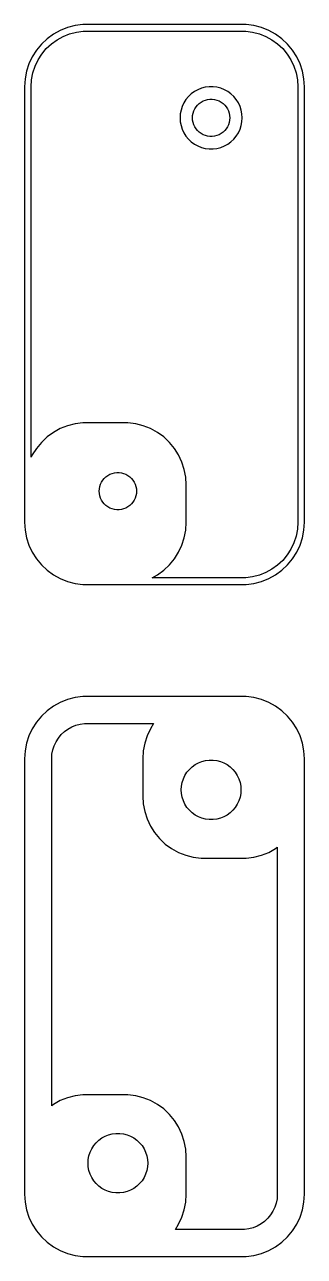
# Model space of a CAD drawing. Header units: metres. Extents: x -11 to 11, y 248 to 508.
# Drawn here: x -11.2 to 11.2, y 247.5 to 346.5 of the extents above; entities that cross this region are included whole.
import ezdxf

# ---------------------------------------------------------------- set-up
doc = ezdxf.new("R2010")
doc.units = ezdxf.units.M

msp = doc.modelspace()

# ---------------------------------------------------------------- linework, layer by layer
for p, q in [((-6.56395, 346.49), (-7.1869, 346.411)), ((6.56395, 346.49), (-6.56395, 346.49)), ((7.1869, 346.411), (6.56395, 346.49)), ((-8.92912, 345.722), (-9.43712, 345.353)), ((-8.37889, 346.024), (-8.92912, 345.722)), ((-8.64436, 345.273), (-8.1526, 345.543)), ((-7.79507, 346.255), (-8.37889, 346.024)), ((-8.1526, 345.543), (-7.63084, 345.75)), ((-7.1869, 346.411), (-7.79507, 346.255)), ((-7.63084, 345.75), (-7.08731, 345.889)), ((-7.08731, 345.889), (-6.53058, 345.96)), ((-6.53058, 345.96), (6.53058, 345.96)), ((6.53058, 345.96), (7.08731, 345.889)), ((7.08731, 345.889), (7.63084, 345.75)), ((7.79507, 346.255), (7.1869, 346.411)), ((7.63084, 345.75), (8.1526, 345.543)), ((8.37889, 346.024), (7.79507, 346.255)), ((8.1526, 345.543), (8.64436, 345.273)), ((8.92912, 345.722), (8.37889, 346.024)), ((9.43712, 345.353), (8.92912, 345.722)), ((-9.89484, 344.923), (-10.2951, 344.439)), ((-9.43712, 345.353), (-9.89484, 344.923)), ((-9.86511, 344.127), (-9.50742, 344.559)), ((-9.50742, 344.559), (-9.09834, 344.943)), ((-9.09834, 344.943), (-8.64436, 345.273)), ((8.64436, 345.273), (9.09834, 344.943)), ((9.09834, 344.943), (9.50742, 344.559)), ((9.89484, 344.923), (9.43712, 345.353)), ((9.50742, 344.559), (9.86511, 344.127)), ((10.2951, 344.439), (9.89484, 344.923)), ((-10.6315, 343.909), (-10.8989, 343.341)), ((-10.2951, 344.439), (-10.6315, 343.909)), ((-10.4047, 343.145), (-10.1658, 343.653)), ((-10.1658, 343.653), (-9.86511, 344.127)), ((9.86511, 344.127), (10.1658, 343.653)), ((10.1658, 343.653), (10.4047, 343.145)), ((10.6315, 343.909), (10.2951, 344.439)), ((10.8989, 343.341), (10.6315, 343.909)), ((-11.0929, 342.743), (-11.2106, 342.127)), ((-10.8989, 343.341), (-11.0929, 342.743)), ((-10.6833, 342.06), (-10.5781, 342.611)), ((-10.5781, 342.611), (-10.4047, 343.145)), ((10.4047, 343.145), (10.5781, 342.611)), ((10.5781, 342.611), (10.6833, 342.06)), ((11.0929, 342.743), (10.8989, 343.341)), ((11.2106, 342.127), (11.0929, 342.743)), ((-11.2106, 342.127), (-11.25, 341.5)), ((-11.25, 341.5), (-11.25, 306.5)), ((-10.7185, 341.5), (-10.6833, 342.06)), ((-10.7185, 311.724), (-10.7185, 341.5)), ((3.59302, 341.495), (3.28154, 341.456)), ((3.90697, 341.495), (3.59302, 341.495)), ((4.21844, 341.456), (3.90697, 341.495)), ((10.6833, 342.06), (10.7185, 341.5)), ((10.7185, 341.5), (10.7185, 306.5)), ((11.25, 341.5), (11.2106, 342.127)), ((11.25, 306.5), (11.25, 341.5)), ((1.92757, 340.711), (1.72745, 340.469)), ((2.15643, 340.926), (1.92757, 340.711)), ((2.41043, 341.111), (2.15643, 340.926)), ((2.68555, 341.262), (2.41043, 341.111)), ((2.97745, 341.378), (2.68555, 341.262)), ((3.28154, 341.456), (2.97745, 341.378)), ((3.46892, 340.473), (3.65581, 340.497)), ((3.65581, 340.497), (3.84418, 340.497)), ((3.84418, 340.497), (4.03107, 340.473)), ((4.52254, 341.378), (4.21844, 341.456)), ((4.81444, 341.262), (4.52254, 341.378)), ((5.08955, 341.111), (4.81444, 341.262)), ((5.34355, 340.926), (5.08955, 341.111)), ((5.57242, 340.711), (5.34355, 340.926)), ((5.77254, 340.469), (5.57242, 340.711)), ((1.32854, 339.622), (1.2697, 339.313)), ((1.42555, 339.92), (1.32854, 339.622)), ((1.55922, 340.204), (1.42555, 339.92)), ((1.72745, 340.469), (1.55922, 340.204)), ((2.29712, 339.373), (2.35533, 339.552)), ((2.35533, 339.552), (2.43553, 339.723)), ((2.43553, 339.723), (2.53647, 339.882)), ((2.53647, 339.882), (2.65654, 340.027)), ((2.65654, 340.027), (2.79385, 340.156)), ((2.79385, 340.156), (2.94626, 340.266)), ((2.94626, 340.266), (3.11133, 340.357)), ((3.11133, 340.357), (3.28647, 340.427)), ((3.28647, 340.427), (3.46892, 340.473)), ((4.03107, 340.473), (4.21352, 340.427)), ((4.21352, 340.427), (4.38866, 340.357)), ((4.38866, 340.357), (4.55373, 340.266)), ((4.55373, 340.266), (4.70613, 340.156)), ((4.70613, 340.156), (4.84344, 340.027)), ((4.84344, 340.027), (4.96352, 339.882)), ((4.96352, 339.882), (5.06445, 339.723)), ((5.06445, 339.723), (5.14465, 339.552)), ((5.14465, 339.552), (5.20287, 339.373)), ((5.94077, 340.204), (5.77254, 340.469)), ((6.07443, 339.92), (5.94077, 340.204)), ((6.17145, 339.622), (6.07443, 339.92)), ((6.23029, 339.313), (6.17145, 339.622)), ((1.2697, 339.313), (1.25, 339)), ((1.25, 339), (1.2697, 338.687)), ((1.2697, 338.687), (1.32854, 338.378)), ((2.25, 339), (2.26183, 339.188)), ((2.26183, 338.812), (2.25, 339)), ((2.26183, 339.188), (2.29712, 339.373)), ((2.29712, 338.627), (2.26183, 338.812)), ((2.35533, 338.448), (2.29712, 338.627)), ((5.20287, 338.627), (5.14465, 338.448)), ((5.20287, 339.373), (5.23816, 339.188)), ((5.23816, 338.812), (5.20287, 338.627)), ((5.23816, 339.188), (5.25, 339)), ((5.25, 339), (5.23816, 338.812)), ((6.17145, 338.378), (6.23029, 338.687)), ((6.25, 339), (6.23029, 339.313)), ((6.23029, 338.687), (6.25, 339)), ((1.32854, 338.378), (1.42555, 338.08)), ((1.42555, 338.08), (1.55922, 337.796)), ((1.55922, 337.796), (1.72745, 337.531)), ((1.72745, 337.531), (1.92757, 337.289)), ((2.43553, 338.277), (2.35533, 338.448)), ((2.53647, 338.118), (2.43553, 338.277)), ((2.65654, 337.973), (2.53647, 338.118)), ((2.79385, 337.844), (2.65654, 337.973)), ((2.94626, 337.734), (2.79385, 337.844)), ((3.11133, 337.643), (2.94626, 337.734)), ((3.28647, 337.573), (3.11133, 337.643)), ((3.46892, 337.527), (3.28647, 337.573)), ((3.65581, 337.503), (3.46892, 337.527)), ((4.03107, 337.527), (3.84418, 337.503)), ((4.21352, 337.573), (4.03107, 337.527)), ((4.38866, 337.643), (4.21352, 337.573)), ((4.55373, 337.734), (4.38866, 337.643)), ((4.70613, 337.844), (4.55373, 337.734)), ((4.84344, 337.973), (4.70613, 337.844)), ((4.96352, 338.118), (4.84344, 337.973)), ((5.06445, 338.277), (4.96352, 338.118)), ((5.14465, 338.448), (5.06445, 338.277)), ((5.57242, 337.289), (5.77254, 337.531)), ((5.77254, 337.531), (5.94077, 337.796)), ((5.94077, 337.796), (6.07443, 338.08)), ((6.07443, 338.08), (6.17145, 338.378)), ((1.92757, 337.289), (2.15643, 337.074)), ((2.15643, 337.074), (2.41043, 336.889)), ((2.41043, 336.889), (2.68555, 336.738)), ((2.68555, 336.738), (2.97745, 336.622)), ((2.97745, 336.622), (3.28154, 336.544)), ((3.28154, 336.544), (3.59302, 336.505)), ((3.84418, 337.503), (3.65581, 337.503)), ((3.90697, 336.505), (4.21844, 336.544)), ((4.21844, 336.544), (4.52254, 336.622)), ((4.52254, 336.622), (4.81444, 336.738)), ((4.81444, 336.738), (5.08955, 336.889)), ((5.08955, 336.889), (5.34355, 337.074)), ((5.34355, 337.074), (5.57242, 337.289)), ((3.59302, 336.505), (3.90697, 336.505)), ((-8.37889, 314.024), (-8.92912, 313.722)), ((-7.79507, 314.255), (-8.37889, 314.024)), ((-7.1869, 314.411), (-7.79507, 314.255)), ((-6.56395, 314.49), (-7.1869, 314.411)), ((-2.93604, 314.49), (-6.56395, 314.49)), ((-2.31308, 314.411), (-2.93604, 314.49)), ((-1.70491, 314.255), (-2.31308, 314.411)), ((-1.12109, 314.024), (-1.70491, 314.255)), ((-0.57086, 313.722), (-1.12109, 314.024)), ((-9.89484, 312.923), (-10.2951, 312.439)), ((-9.43712, 313.353), (-9.89484, 312.923)), ((-8.92912, 313.722), (-9.43712, 313.353)), ((-0.06287, 313.353), (-0.57086, 313.722)), ((0.39484, 312.923), (-0.06287, 313.353)), ((0.79507, 312.439), (0.39484, 312.923)), ((-10.6315, 311.909), (-10.7185, 311.724)), ((-10.2951, 312.439), (-10.6315, 311.909)), ((1.13153, 311.909), (0.79507, 312.439)), ((1.39888, 311.341), (1.13153, 311.909)), ((1.59291, 310.743), (1.39888, 311.341)), ((-5.06445, 309.723), (-4.96352, 309.882)), ((-4.96352, 309.882), (-4.84344, 310.027)), ((-4.84344, 310.027), (-4.70613, 310.156)), ((-4.70613, 310.156), (-4.55373, 310.266)), ((-4.55373, 310.266), (-4.38866, 310.357)), ((-4.38866, 310.357), (-4.21352, 310.427)), ((-4.21352, 310.427), (-4.03107, 310.473)), ((-4.03107, 310.473), (-3.84418, 310.497)), ((-3.84418, 310.497), (-3.65581, 310.497)), ((-3.65581, 310.497), (-3.46892, 310.473)), ((-3.46892, 310.473), (-3.28647, 310.427)), ((-3.28647, 310.427), (-3.11133, 310.357)), ((-3.11133, 310.357), (-2.94626, 310.266)), ((-2.94626, 310.266), (-2.79385, 310.156)), ((-2.79385, 310.156), (-2.65654, 310.027)), ((-2.65654, 310.027), (-2.53647, 309.882)), ((-2.53647, 309.882), (-2.43553, 309.723)), ((1.71057, 310.127), (1.59291, 310.743)), ((1.75, 309.5), (1.71057, 310.127)), ((-5.25, 309), (-5.23816, 309.188)), ((-5.23816, 308.812), (-5.25, 309)), ((-5.23816, 309.188), (-5.20287, 309.373)), ((-5.20287, 309.373), (-5.14465, 309.552)), ((-5.14465, 309.552), (-5.06445, 309.723)), ((-2.43553, 309.723), (-2.35533, 309.552)), ((-2.35533, 309.552), (-2.29712, 309.373)), ((-2.29712, 309.373), (-2.26183, 309.188)), ((-2.26183, 309.188), (-2.25, 309)), ((-2.25, 309), (-2.26183, 308.812)), ((1.75, 306.5), (1.75, 309.5)), ((-5.20287, 308.627), (-5.23816, 308.812)), ((-5.14465, 308.448), (-5.20287, 308.627)), ((-5.06445, 308.277), (-5.14465, 308.448)), ((-4.96352, 308.118), (-5.06445, 308.277)), ((-4.84344, 307.973), (-4.96352, 308.118)), ((-4.70613, 307.844), (-4.84344, 307.973)), ((-4.55373, 307.734), (-4.70613, 307.844)), ((-2.79385, 307.844), (-2.94626, 307.734)), ((-2.65654, 307.973), (-2.79385, 307.844)), ((-2.53647, 308.118), (-2.65654, 307.973)), ((-2.43553, 308.277), (-2.53647, 308.118)), ((-2.35533, 308.448), (-2.43553, 308.277)), ((-2.29712, 308.627), (-2.35533, 308.448)), ((-2.26183, 308.812), (-2.29712, 308.627)), ((-4.38866, 307.643), (-4.55373, 307.734)), ((-4.21352, 307.573), (-4.38866, 307.643)), ((-4.03107, 307.527), (-4.21352, 307.573)), ((-3.84418, 307.503), (-4.03107, 307.527)), ((-3.65581, 307.503), (-3.84418, 307.503)), ((-3.46892, 307.527), (-3.65581, 307.503)), ((-3.28647, 307.573), (-3.46892, 307.527)), ((-3.11133, 307.643), (-3.28647, 307.573)), ((-2.94626, 307.734), (-3.11133, 307.643)), ((-11.25, 306.5), (-11.2106, 305.873)), ((-11.2106, 305.873), (-11.0929, 305.257)), ((1.59291, 305.257), (1.71057, 305.873)), ((1.71057, 305.873), (1.75, 306.5)), ((10.6833, 305.94), (10.5781, 305.389)), ((10.7185, 306.5), (10.6833, 305.94)), ((11.0929, 305.257), (11.2106, 305.873)), ((11.2106, 305.873), (11.25, 306.5)), ((-11.0929, 305.257), (-10.8989, 304.659)), ((1.39888, 304.659), (1.59291, 305.257)), ((10.5781, 305.389), (10.4047, 304.855)), ((10.8989, 304.659), (11.0929, 305.257)), ((-10.8989, 304.659), (-10.6315, 304.091)), ((-10.6315, 304.091), (-10.2951, 303.561)), ((0.79507, 303.561), (1.13153, 304.091)), ((1.13153, 304.091), (1.39888, 304.659)), ((9.86511, 303.873), (9.50742, 303.441)), ((10.1658, 304.347), (9.86511, 303.873)), ((10.4047, 304.855), (10.1658, 304.347)), ((10.2951, 303.561), (10.6315, 304.091)), ((10.6315, 304.091), (10.8989, 304.659)), ((-10.2951, 303.561), (-9.89484, 303.077)), ((-9.89484, 303.077), (-9.43712, 302.647)), ((-0.06287, 302.647), (0.39484, 303.077)), ((0.39484, 303.077), (0.79507, 303.561)), ((9.09834, 303.057), (8.64436, 302.727)), ((9.50742, 303.441), (9.09834, 303.057)), ((9.43712, 302.647), (9.89484, 303.077)), ((9.89484, 303.077), (10.2951, 303.561)), ((-9.43712, 302.647), (-8.92912, 302.278)), ((-8.92912, 302.278), (-8.37889, 301.976)), ((-8.37889, 301.976), (-7.79507, 301.745)), ((-1.00392, 302.04), (-0.57086, 302.278)), ((6.53058, 302.04), (-1.00392, 302.04)), ((-0.57086, 302.278), (-0.06287, 302.647)), ((7.08731, 302.111), (6.53058, 302.04)), ((7.63084, 302.25), (7.08731, 302.111)), ((8.1526, 302.457), (7.63084, 302.25)), ((7.79507, 301.745), (8.37889, 301.976)), ((8.64436, 302.727), (8.1526, 302.457)), ((8.37889, 301.976), (8.92912, 302.278)), ((8.92912, 302.278), (9.43712, 302.647)), ((-7.79507, 301.745), (-7.1869, 301.589)), ((-7.1869, 301.589), (-6.56395, 301.51)), ((-6.56395, 301.51), (6.56395, 301.51)), ((6.56395, 301.51), (7.1869, 301.589)), ((7.1869, 301.589), (7.79507, 301.745)), ((-8.37889, 292.024), (-8.92912, 291.722)), ((-7.79507, 292.255), (-8.37889, 292.024)), ((-7.1869, 292.411), (-7.79507, 292.255)), ((-6.56395, 292.49), (-7.1869, 292.411)), ((6.56395, 292.49), (-6.56395, 292.49)), ((7.1869, 292.411), (6.56395, 292.49)), ((7.79507, 292.255), (7.1869, 292.411)), ((8.37889, 292.024), (7.79507, 292.255)), ((8.92912, 291.722), (8.37889, 292.024)), ((-9.43712, 291.353), (-9.89484, 290.923)), ((-8.92912, 291.722), (-9.43712, 291.353)), ((9.43712, 291.353), (8.92912, 291.722)), ((9.89484, 290.923), (9.43712, 291.353)), ((-10.2951, 290.439), (-10.6315, 289.909)), ((-9.89484, 290.923), (-10.2951, 290.439)), ((-7.76285, 289.884), (-7.45215, 290.055)), ((-7.45215, 290.055), (-7.12247, 290.185)), ((-7.12247, 290.185), (-6.77905, 290.273)), ((-6.77905, 290.273), (-6.42728, 290.318)), ((-6.42728, 290.318), (-0.87192, 290.318)), ((-0.87192, 290.318), (-1.13153, 289.909)), ((10.2951, 290.439), (9.89484, 290.923)), ((10.6315, 289.909), (10.2951, 290.439)), ((-10.8989, 289.341), (-11.0929, 288.743)), ((-10.6315, 289.909), (-10.8989, 289.341)), ((-8.72417, 288.86), (-8.53418, 289.16)), ((-8.53418, 289.16), (-8.30817, 289.433)), ((-8.30817, 289.433), (-8.0497, 289.675)), ((-8.0497, 289.675), (-7.76285, 289.884)), ((-1.39888, 289.341), (-1.59291, 288.743)), ((-1.13153, 289.909), (-1.39888, 289.341)), ((10.8989, 289.341), (10.6315, 289.909)), ((11.0929, 288.743), (10.8989, 289.341)), ((-11.2106, 288.127), (-11.25, 287.5)), ((-11.0929, 288.743), (-11.2106, 288.127)), ((-9.05115, 287.854), (-8.98471, 288.202)), ((-8.98471, 288.202), (-8.87514, 288.539)), ((-8.87514, 288.539), (-8.72417, 288.86)), ((-1.71057, 288.127), (-1.75, 287.5)), ((-1.59291, 288.743), (-1.71057, 288.127)), ((11.2106, 288.127), (11.0929, 288.743)), ((11.25, 287.5), (11.2106, 288.127)), ((-11.25, 287.5), (-11.25, 252.5)), ((-9.07341, 287.5), (-9.05115, 287.854)), ((-9.07341, 259.617), (-9.07341, 287.5)), ((-1.75, 287.5), (-1.75, 284.5)), ((2.464, 287.026), (2.72812, 287.172)), ((2.72812, 287.172), (3.00835, 287.283)), ((3.00835, 287.283), (3.30028, 287.357)), ((3.30028, 287.357), (3.59929, 287.395)), ((3.59929, 287.395), (3.9007, 287.395)), ((3.9007, 287.395), (4.19971, 287.357)), ((4.19971, 287.357), (4.49164, 287.283)), ((4.49164, 287.283), (4.77187, 287.172)), ((4.77187, 287.172), (5.03598, 287.026)), ((11.25, 252.5), (11.25, 287.5)), ((1.51852, 285.883), (1.64685, 286.156)), ((1.64685, 286.156), (1.80835, 286.411)), ((1.80835, 286.411), (2.00047, 286.643)), ((2.00047, 286.643), (2.22017, 286.849)), ((2.22017, 286.849), (2.464, 287.026)), ((5.03598, 287.026), (5.27982, 286.849)), ((5.27982, 286.849), (5.49951, 286.643)), ((5.49951, 286.643), (5.69164, 286.411)), ((5.69164, 286.411), (5.85313, 286.156)), ((5.85313, 286.156), (5.98146, 285.883)), ((1.34999, 285), (1.36891, 285.301)), ((1.36891, 285.301), (1.4254, 285.597)), ((1.4254, 285.597), (1.51852, 285.883)), ((5.98146, 285.883), (6.07458, 285.597)), ((6.07458, 285.597), (6.13107, 285.301)), ((6.13107, 285.301), (6.14999, 285)), ((-1.75, 284.5), (-1.71057, 283.873)), ((1.36891, 284.699), (1.34999, 285)), ((1.4254, 284.403), (1.36891, 284.699)), ((1.51852, 284.117), (1.4254, 284.403)), ((1.64685, 283.844), (1.51852, 284.117)), ((5.98146, 284.117), (5.85313, 283.844)), ((6.07458, 284.403), (5.98146, 284.117)), ((6.13107, 284.699), (6.07458, 284.403)), ((6.14999, 285), (6.13107, 284.699)), ((-1.71057, 283.873), (-1.59291, 283.257)), ((-1.59291, 283.257), (-1.39888, 282.659)), ((1.80835, 283.589), (1.64685, 283.844)), ((2.00047, 283.357), (1.80835, 283.589)), ((2.22017, 283.151), (2.00047, 283.357)), ((2.464, 282.974), (2.22017, 283.151)), ((5.27982, 283.151), (5.03598, 282.974)), ((5.49951, 283.357), (5.27982, 283.151)), ((5.69164, 283.589), (5.49951, 283.357)), ((5.85313, 283.844), (5.69164, 283.589)), ((-1.39888, 282.659), (-1.13153, 282.091)), ((2.72812, 282.828), (2.464, 282.974)), ((3.00835, 282.717), (2.72812, 282.828)), ((3.30028, 282.643), (3.00835, 282.717)), ((3.59929, 282.605), (3.30028, 282.643)), ((3.9007, 282.605), (3.59929, 282.605)), ((4.19971, 282.643), (3.9007, 282.605)), ((4.49164, 282.717), (4.19971, 282.643)), ((4.77187, 282.828), (4.49164, 282.717)), ((5.03598, 282.974), (4.77187, 282.828)), ((-1.13153, 282.091), (-0.79507, 281.561)), ((-0.79507, 281.561), (-0.39484, 281.077)), ((-0.39484, 281.077), (0.06287, 280.647)), ((0.06287, 280.647), (0.57086, 280.278)), ((0.57086, 280.278), (1.12109, 279.976)), ((8.37889, 279.976), (8.92912, 280.278)), ((8.92912, 280.278), (9.07341, 280.383)), ((9.07341, 280.383), (9.07341, 252.5)), ((1.12109, 279.976), (1.70491, 279.745)), ((1.70491, 279.745), (2.31308, 279.589)), ((2.31308, 279.589), (2.93604, 279.51)), ((2.93604, 279.51), (6.56395, 279.51)), ((6.56395, 279.51), (7.1869, 279.589)), ((7.1869, 279.589), (7.79507, 279.745)), ((7.79507, 279.745), (8.37889, 279.976)), ((-7.1869, 260.411), (-7.79507, 260.255)), ((-6.56395, 260.49), (-7.1869, 260.411)), ((-2.93604, 260.49), (-6.56395, 260.49)), ((-2.31308, 260.411), (-2.93604, 260.49)), ((-1.70491, 260.255), (-2.31308, 260.411)), ((-8.92912, 259.722), (-9.07341, 259.617)), ((-8.37889, 260.024), (-8.92912, 259.722)), ((-7.79507, 260.255), (-8.37889, 260.024)), ((-1.12109, 260.024), (-1.70491, 260.255)), ((-0.57086, 259.722), (-1.12109, 260.024)), ((-0.06287, 259.353), (-0.57086, 259.722)), ((0.39484, 258.923), (-0.06287, 259.353)), ((0.79507, 258.439), (0.39484, 258.923)), ((1.13153, 257.909), (0.79507, 258.439)), ((-4.49164, 257.283), (-4.19971, 257.357)), ((-4.19971, 257.357), (-3.9007, 257.395)), ((-3.9007, 257.395), (-3.59929, 257.395)), ((-3.59929, 257.395), (-3.30028, 257.357)), ((-3.30028, 257.357), (-3.00835, 257.283)), ((1.39888, 257.341), (1.13153, 257.909)), ((-5.85313, 256.156), (-5.69164, 256.411)), ((-5.69164, 256.411), (-5.49951, 256.643)), ((-5.49951, 256.643), (-5.27982, 256.849)), ((-5.27982, 256.849), (-5.03598, 257.026)), ((-5.03598, 257.026), (-4.77187, 257.172)), ((-4.77187, 257.172), (-4.49164, 257.283)), ((-3.00835, 257.283), (-2.72812, 257.172)), ((-2.72812, 257.172), (-2.464, 257.026)), ((-2.464, 257.026), (-2.22017, 256.849)), ((-2.22017, 256.849), (-2.00047, 256.643)), ((-2.00047, 256.643), (-1.80835, 256.411)), ((-1.80835, 256.411), (-1.64685, 256.156)), ((1.59291, 256.743), (1.39888, 257.341)), ((1.71057, 256.127), (1.59291, 256.743)), ((-6.13107, 255.301), (-6.07458, 255.597)), ((-6.07458, 255.597), (-5.98146, 255.883)), ((-5.98146, 255.883), (-5.85313, 256.156)), ((-1.64685, 256.156), (-1.51852, 255.883)), ((-1.51852, 255.883), (-1.4254, 255.597)), ((-1.4254, 255.597), (-1.36891, 255.301)), ((1.75, 255.5), (1.71057, 256.127)), ((1.75, 252.5), (1.75, 255.5)), ((-6.14999, 255), (-6.13107, 255.301)), ((-6.13107, 254.699), (-6.14999, 255)), ((-6.07458, 254.403), (-6.13107, 254.699)), ((-5.98146, 254.117), (-6.07458, 254.403)), ((-1.4254, 254.403), (-1.51852, 254.117)), ((-1.36891, 254.699), (-1.4254, 254.403)), ((-1.36891, 255.301), (-1.34999, 255)), ((-1.34999, 255), (-1.36891, 254.699)), ((-5.85313, 253.844), (-5.98146, 254.117)), ((-5.69164, 253.589), (-5.85313, 253.844)), ((-5.49951, 253.357), (-5.69164, 253.589)), ((-1.80835, 253.589), (-2.00047, 253.357)), ((-1.64685, 253.844), (-1.80835, 253.589)), ((-1.51852, 254.117), (-1.64685, 253.844)), ((-11.25, 252.5), (-11.2106, 251.873)), ((-5.27982, 253.151), (-5.49951, 253.357)), ((-5.03598, 252.974), (-5.27982, 253.151)), ((-4.77187, 252.828), (-5.03598, 252.974)), ((-4.49164, 252.717), (-4.77187, 252.828)), ((-4.19971, 252.643), (-4.49164, 252.717)), ((-3.9007, 252.605), (-4.19971, 252.643)), ((-3.59929, 252.605), (-3.9007, 252.605)), ((-3.30028, 252.643), (-3.59929, 252.605)), ((-3.00835, 252.717), (-3.30028, 252.643)), ((-2.72812, 252.828), (-3.00835, 252.717)), ((-2.464, 252.974), (-2.72812, 252.828)), ((-2.22017, 253.151), (-2.464, 252.974)), ((-2.00047, 253.357), (-2.22017, 253.151)), ((1.71057, 251.873), (1.75, 252.5)), ((9.07341, 252.5), (9.05115, 252.146)), ((11.2106, 251.873), (11.25, 252.5)), ((-11.2106, 251.873), (-11.0929, 251.257)), ((1.59291, 251.257), (1.71057, 251.873)), ((8.87514, 251.461), (8.72417, 251.14)), ((8.98471, 251.798), (8.87514, 251.461)), ((9.05115, 252.146), (8.98471, 251.798)), ((11.0929, 251.257), (11.2106, 251.873)), ((-11.0929, 251.257), (-10.8989, 250.659)), ((-10.8989, 250.659), (-10.6315, 250.091)), ((1.13153, 250.091), (1.39888, 250.659)), ((1.39888, 250.659), (1.59291, 251.257)), ((8.30817, 250.567), (8.0497, 250.325)), ((8.53418, 250.84), (8.30817, 250.567)), ((8.72417, 251.14), (8.53418, 250.84)), ((10.6315, 250.091), (10.8989, 250.659)), ((10.8989, 250.659), (11.0929, 251.257)), ((-10.6315, 250.091), (-10.2951, 249.561)), ((-10.2951, 249.561), (-9.89484, 249.077)), ((0.87192, 249.682), (1.13153, 250.091)), ((6.42728, 249.682), (0.87192, 249.682)), ((6.77905, 249.727), (6.42728, 249.682)), ((7.12247, 249.815), (6.77905, 249.727)), ((7.45215, 249.945), (7.12247, 249.815)), ((7.76285, 250.116), (7.45215, 249.945)), ((8.0497, 250.325), (7.76285, 250.116)), ((9.89484, 249.077), (10.2951, 249.561)), ((10.2951, 249.561), (10.6315, 250.091)), ((-9.89484, 249.077), (-9.43712, 248.647)), ((-9.43712, 248.647), (-8.92912, 248.278)), ((8.92912, 248.278), (9.43712, 248.647)), ((9.43712, 248.647), (9.89484, 249.077)), ((-8.92912, 248.278), (-8.37889, 247.976)), ((-8.37889, 247.976), (-7.79507, 247.745)), ((-7.79507, 247.745), (-7.1869, 247.589)), ((-7.1869, 247.589), (-6.56395, 247.51)), ((-6.56395, 247.51), (6.56395, 247.51)), ((6.56395, 247.51), (7.1869, 247.589)), ((7.1869, 247.589), (7.79507, 247.745)), ((7.79507, 247.745), (8.37889, 247.976)), ((8.37889, 247.976), (8.92912, 248.278))]:
    msp.add_line(p, q)

doc.saveas('drawing.dxf')
